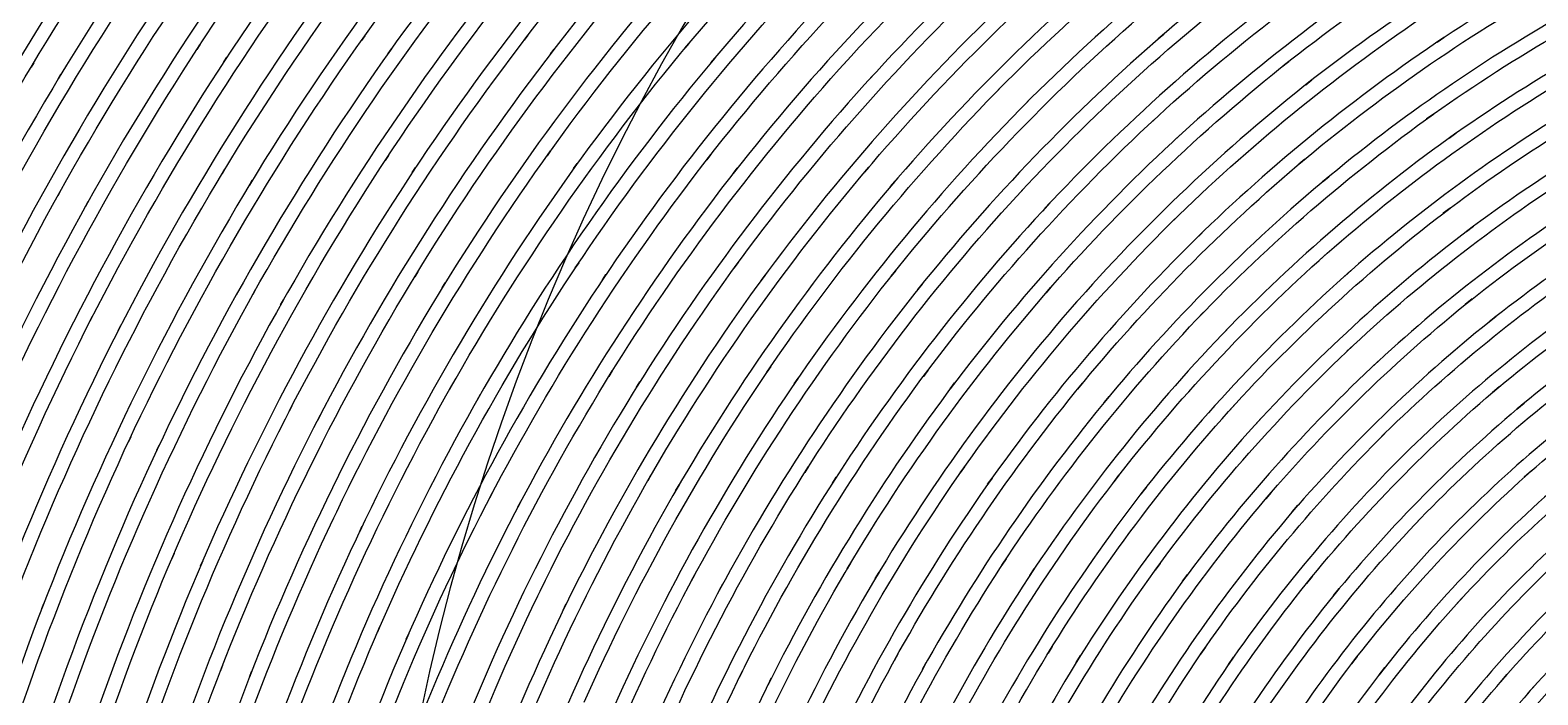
# Model space of a CAD drawing. Extents: x -32 to 185, y 69 to 286.
# Drawn here: x -5.47 to 40.84, y 192.36 to 212.77 of the extents above; entities that cross this region are included whole.
import ezdxf

# ---------------------------------------------------------------- set-up
doc = ezdxf.new("R2010")
doc.units = 0
doc.layers.add('Ebene_1', color=7, linetype='CONTINUOUS')

msp = doc.modelspace()

# ---------------------------------------------------------------- linework, layer by layer
at = {"layer": 'Ebene_1', "color": 7}
for p, q in [((4.809533, 212.602226), (4.709703, 212.461463)), ((9.820693, 212.615717), (9.710042, 212.471899)), ((29.182278, 212.506008), (29.3529, 212.653645)), ((-0.255142, 212.321972), (-0.34492, 212.184517)), ((5.524746, 212.058262), (5.62577, 212.200299)), ((10.51265, 212.044262), (10.625007, 212.189862)), ((14.76733, 212.365754), (14.644334, 212.218117)), ((37.749981, 212.406226), (37.957181, 212.544699)), ((-5.361761, 211.771389), (-5.442503, 211.637244)), ((0.48187, 211.805498), (0.572946, 211.94448)), ((15.433833, 211.767062), (15.558713, 211.916226)), ((19.63791, 211.855644), (19.501397, 211.704953)), ((33.192086, 211.815935), (33.005758, 211.668044)), ((-4.604869, 211.283171), (-4.523135, 211.418334)), ((20.277354, 211.230989), (20.416158, 211.383207)), ((33.714923, 211.099389), (33.903796, 211.248043)), ((24.422478, 211.090989), (24.270539, 210.937243)), ((25.031885, 210.440115), (25.186217, 210.595388)), ((29.109402, 210.075351), (28.940664, 209.91906)), ((37.633908, 210.195242), (37.426963, 210.047097)), ((29.686712, 209.399533), (29.858428, 209.557351)), ((38.118818, 209.457569), (38.328818, 209.606733)), ((5.536381, 208.923278), (5.438837, 208.775387)), ((10.516036, 209.069896), (10.407065, 208.917678)), ((15.439102, 208.951023), (15.317786, 208.795496)), ((0.511779, 208.508623), (0.424775, 208.365059)), ((6.268796, 208.40375), (6.367531, 208.552914)), ((11.22548, 208.521604), (11.335953, 208.675096)), ((16.123983, 208.374986), (16.247386, 208.532295)), ((20.29535, 208.571241), (20.159525, 208.411386)), ((33.688704, 208.814077), (33.50085, 208.65575)), ((1.265183, 208.017604), (1.353689, 208.163204)), ((20.953096, 207.967459), (21.090805, 208.128586)), ((34.230887, 208.114331), (34.422305, 208.274186)), ((-4.545917, 207.82364), (-4.623579, 207.68364)), ((-3.77304, 207.361894), (-3.694283, 207.503167)), ((25.072766, 207.933604), (24.921514, 207.77044)), ((25.701061, 207.302585), (25.855392, 207.467785)), ((29.761574, 207.042949), (29.591842, 206.875967)), ((38.150381, 207.312767), (37.940381, 207.153421)), ((38.654127, 206.590875), (38.867437, 206.751239)), ((30.357363, 206.385966), (30.529538, 206.553966)), ((16.279892, 205.641675), (16.160281, 205.477747)), ((34.350269, 205.903602), (34.160378, 205.734075)), ((6.437531, 205.354038), (6.342774, 205.19902)), ((11.382585, 205.630984), (11.276084, 205.471383)), ((12.109033, 205.106874), (12.217317, 205.268256)), ((16.982082, 205.088547), (17.103882, 205.254511)), ((21.118551, 205.389674), (20.98382, 205.220656)), ((34.910778, 205.22142), (35.104233, 205.39222)), ((1.456194, 204.808037), (1.371863, 204.657346)), ((7.186155, 204.858947), (7.282603, 205.016001)), ((21.793886, 204.807783), (21.930526, 204.978074)), ((25.886803, 204.877783), (25.735577, 204.704437)), ((2.225101, 204.342728), (2.310602, 204.494946)), ((26.532916, 204.267637), (26.686534, 204.44251)), ((38.829255, 204.520655), (38.6162, 204.349601)), ((-3.550007, 203.990946), (-3.62469, 203.844582)), ((30.574592, 204.110837), (30.404098, 203.933164)), ((39.350819, 203.815055), (39.567692, 203.987128)), ((-2.762417, 203.555673), (-2.686639, 203.703309)), ((31.187793, 203.472691), (31.360884, 203.651636)), ((35.170415, 203.092399), (34.978487, 202.911417)), ((17.282675, 202.445599), (17.16454, 202.272253)), ((35.747979, 202.427781), (35.94347, 202.61029)), ((12.413496, 202.307126), (12.30959, 202.139889)), ((13.155751, 201.806944), (13.261845, 201.97698)), ((18.00057, 201.914871), (18.120384, 202.089998)), ((22.101046, 202.319599), (21.967512, 202.140908)), ((22.792494, 201.758835), (22.928218, 201.939307)), ((26.857665, 201.93218), (26.706822, 201.748653)), ((7.50573, 201.902144), (7.413556, 201.739489)), ((8.269466, 201.432252), (8.363139, 201.596689)), ((27.519891, 201.342143), (27.673408, 201.527707)), ((39.664165, 201.827053), (39.447801, 201.644034)), ((2.569929, 201.227343), (2.488792, 201.069779)), ((31.541612, 201.287161), (31.370557, 201.098288)), ((40.202274, 201.137998), (40.422456, 201.322034)), ((3.353453, 200.788252), (3.43588, 200.947343)), ((32.171612, 200.668361), (32.345212, 200.858506)), ((-2.382075, 200.280688), (-2.453373, 200.128469)), ((36.142016, 200.388106), (35.948561, 200.195924)), ((-1.580561, 199.872906), (-1.50827, 200.026651)), ((36.735616, 199.741814), (36.932889, 199.935778)), ((18.439152, 199.369414), (18.323512, 199.187669)), ((23.235149, 199.367632), (23.103116, 199.179268)), ((40.648238, 199.239341), (40.42882, 199.044614)), ((13.601409, 199.105959), (13.499795, 198.929814)), ((14.358276, 198.630468), (14.461697, 198.80865)), ((19.172473, 198.862359), (19.290404, 199.04665)), ((23.942328, 198.829523), (24.076652, 199.019923)), ((27.977463, 199.102905), (27.82723, 198.908686)), ((28.655293, 198.533741), (28.808707, 198.730504)), ((8.733019, 198.574977), (8.64403, 198.404686)), ((9.510962, 198.13054), (9.601555, 198.302613)), ((32.656013, 198.57905), (32.484194, 198.378722)), ((3.845442, 197.773667), (3.767487, 197.608976)), ((33.300777, 197.979595), (33.47565, 198.181704)), ((37.258453, 197.798358), (37.062962, 197.593703)), ((4.642389, 197.361303), (4.721435, 197.527267)), ((37.867072, 197.170648), (38.066381, 197.37683)), ((-1.049884, 196.701012), (-1.117593, 196.542684)), ((-0.235644, 196.32072), (-0.166738, 196.481084)), ((19.742426, 196.421011), (19.628975, 196.229848)), ((24.513554, 196.541666), (24.382896, 196.342866)), ((29.239449, 196.398102), (29.089522, 196.192175)), ((14.938156, 196.034611), (14.83924, 195.849811)), ((20.48995, 195.937629), (20.60559, 196.131338)), ((25.234937, 196.025702), (25.367988, 196.226538)), ((29.931406, 195.849556), (30.084541, 196.057775)), ((33.90965, 195.993375), (33.737323, 195.781084)), ((15.708564, 195.583556), (15.809084, 195.769883)), ((34.568414, 195.413774), (34.744305, 195.628102)), ((-5.111288, 195.007774), (-5.051724, 195.162537)), ((10.111537, 195.379665), (10.02573, 195.201738)), ((10.902512, 194.960937), (10.990025, 195.141156)), ((38.512091, 195.330029), (38.314563, 195.112901)), ((39.1342, 194.720901), (39.336055, 194.940065)), ((5.274377, 194.4549), (5.200102, 194.283337)), ((6.083754, 194.069009), (6.159221, 194.2421)), ((21.184071, 193.606754), (21.072809, 193.405409)), ((25.927886, 193.847809), (25.798908, 193.638318)), ((30.635174, 193.823882), (30.485756, 193.606245)), ((0.438317, 193.259045), (0.374273, 193.093845)), ((21.944424, 193.14679), (22.057697, 193.350427)), ((26.662378, 193.35399), (26.793723, 193.565518)), ((31.34052, 193.296718), (31.492993, 193.516136)), ((35.294888, 193.536754), (35.122051, 193.312754)), ((35.966634, 192.977263), (36.143034, 193.203808)), ((1.263987, 192.905735), (1.329023, 193.072972)), ((16.415234, 193.098936), (16.319372, 192.905226)), ((17.198344, 192.672826), (17.295886, 192.868317)), ((39.895801, 192.98999), (39.695474, 192.759372)), ((40.52962, 192.399444), (40.733766, 192.63159))]:
    msp.add_line(p, q, dxfattribs=at)
for points in [[(76.254232, 248.479688), (47.442859, 248.479688), (21.468439, 231.124136), (10.442804, 204.505898)], [(-10.571293, 210.817352), (-7.929491, 215.590338), (-4.868172, 220.119215), (-1.423761, 224.34951)], [(-5.442503, 211.637244), (-2.760228, 216.093575), (0.314022, 220.302234), (3.743623, 224.212565)], [(-0.645208, 223.878855), (-4.062483, 219.693615), (-7.100715, 215.212338), (-9.723529, 210.488225)], [(4.508154, 223.719), (1.106881, 219.852961), (-1.942882, 215.690884), (-4.604869, 211.283171)], [(-0.34492, 212.184517), (2.361613, 216.32623), (5.432873, 220.217979), (8.831961, 223.813182)], [(9.581573, 223.297218), (6.212019, 219.745542), (3.166619, 215.899611), (0.48187, 211.805498)], [(4.709703, 212.461463), (7.424593, 216.291612), (10.477141, 219.870779), (13.8305, 223.1562)], [(14.56461, 222.618345), (11.241974, 219.375433), (8.216572, 215.84132), (5.524746, 212.058262)], [(9.710042, 212.471899), (12.417365, 215.993539), (15.435615, 219.26496), (18.728316, 222.246454)], [(19.446415, 221.687471), (16.185634, 218.747214), (13.195613, 215.519829), (10.51265, 212.044262)], [(14.644334, 212.218117), (17.328696, 215.436084), (20.297845, 218.405359), (23.515353, 221.090053)], [(24.216856, 220.509943), (21.03226, 217.865722), (18.092537, 214.939465), (15.433833, 211.767062)], [(-9.694689, 206.729094), (-7.279992, 211.478662), (-4.446975, 216.003975), (-1.229568, 220.25107)], [(-4.623579, 207.68364), (-2.159754, 212.119608), (0.695052, 216.327248), (3.906691, 220.255652)], [(0.424775, 208.365059), (2.92152, 212.488954), (5.782275, 216.381721), (8.972547, 219.99627)], [(-0.433018, 219.811215), (-3.625378, 215.609938), (-6.437318, 211.13248), (-8.835113, 206.432293)], [(4.689617, 219.792124), (1.504507, 215.908775), (-1.327695, 211.748735), (-3.77304, 207.361894)], [(19.501397, 211.704953), (22.147781, 214.623828), (25.053064, 217.297322), (28.181507, 219.692342)], [(9.74186, 219.510087), (6.579122, 215.93983), (3.742231, 212.093644), (1.265183, 208.017604)], [(5.438837, 208.775387), (7.95248, 212.590008), (10.80329, 216.171721), (13.956882, 219.476997)], [(28.865293, 219.09136), (25.771163, 216.736049), (22.896705, 214.105064), (20.277354, 211.230989)], [(14.711152, 218.967905), (11.586706, 215.706157), (8.761147, 212.170517), (6.268796, 208.40375)], [(10.407065, 208.917678), (12.921696, 212.425826), (15.747051, 215.700811), (18.848716, 218.702414)], [(37.736745, 218.63445), (34.704596, 216.856449), (31.841212, 214.805065), (29.182278, 212.506008)], [(19.587789, 218.171432), (16.516441, 215.212338), (13.717533, 211.982662), (11.22548, 208.521604)], [(15.317786, 208.795496), (17.817908, 212.00048), (20.602612, 214.973574), (23.637662, 217.677613)], [(24.270539, 210.937243), (26.863927, 213.562373), (29.690886, 215.946193), (32.716085, 218.058922)], [(33.382486, 217.43834), (30.39216, 215.364047), (27.597044, 213.021463), (25.031885, 210.440115)], [(24.360928, 217.124994), (21.357289, 214.462446), (18.60033, 211.533898), (16.123983, 208.374986)], [(33.005758, 211.668044), (35.606197, 213.7291), (38.390672, 215.547066), (41.323803, 217.098522)], [(46.026534, 216.89234), (43.135404, 215.655248), (40.364674, 214.153428), (37.749981, 212.406226)], [(-3.62469, 203.844582), (-1.373743, 208.250513), (1.266481, 212.446699), (4.264149, 216.382739)], [(20.159525, 208.411386), (22.630018, 211.318298), (25.359231, 213.994846), (28.313539, 216.408448)], [(41.926058, 216.415321), (39.031873, 214.899247), (36.283034, 213.119463), (33.714923, 211.099389)], [(-8.635244, 202.75869), (-6.441773, 207.474913), (-3.832298, 211.986226), (-0.837797, 216.238921)], [(-0.025058, 215.829866), (-2.996166, 211.624007), (-5.586372, 207.161312), (-7.764825, 202.495235)], [(5.064377, 215.949502), (2.091464, 212.05979), (-0.527964, 207.911713), (-2.762417, 203.555673)], [(1.371863, 204.657346), (3.664276, 208.754259), (6.31901, 212.637608), (9.304144, 216.260812)], [(6.342774, 205.19902), (8.660321, 208.988441), (11.313884, 212.562263), (14.27089, 215.876957)], [(29.020006, 215.834448), (26.098406, 213.461827), (23.398237, 210.828552), (20.953096, 207.967459)], [(28.940664, 209.91906), (31.466521, 212.256808), (34.201359, 214.358083), (37.110308, 216.197175)], [(-5.16627, 215.44092), (-8.119407, 210.915861), (-10.66405, 206.13702), (-12.769932, 201.160907)], [(10.091352, 215.804157), (7.132263, 212.226517), (4.499505, 208.390513), (2.225101, 204.342728)], [(15.044556, 215.397647), (12.114684, 212.127244), (9.484515, 208.600259), (7.186155, 204.858947)], [(37.758126, 215.556993), (34.885324, 213.755573), (32.183321, 211.694517), (29.686712, 209.399533)], [(11.276084, 205.471383), (13.603191, 208.956369), (16.239826, 212.224226), (19.153789, 215.235756)], [(24.921514, 207.77044), (27.347157, 210.383606), (30.006268, 212.770227), (32.865758, 214.900265)], [(19.912946, 214.733538), (17.027416, 211.765789), (14.415446, 208.54375), (12.109033, 205.106874)], [(37.426963, 210.047097), (39.92431, 211.835789), (42.582531, 213.389536), (45.367006, 214.687974)], [(16.160281, 205.477747), (18.48133, 208.661096), (21.085944, 211.627826), (23.941921, 214.341792)], [(33.555577, 214.305901), (30.729611, 212.215572), (28.100357, 209.87146), (25.701061, 207.302585)], [(33.50085, 208.65575), (35.945252, 210.712734), (38.574454, 212.539863), (41.354857, 214.113719)], [(45.949152, 213.98721), (43.204386, 212.723136), (40.583075, 211.206552), (38.118818, 209.457569)], [(24.685882, 213.817173), (21.85961, 211.146225), (19.281062, 208.22455), (16.982082, 205.088547)], [(20.98382, 205.220656), (23.283487, 208.106695), (25.841163, 210.777643), (28.624874, 213.1999)], [(29.591842, 206.875967), (31.958303, 209.201751), (34.533796, 211.305316), (37.285435, 213.159682)], [(41.983585, 213.454445), (39.240346, 211.917244), (36.644998, 210.12957), (34.230887, 208.114331)], [(-2.453373, 200.128469), (-0.409142, 204.494692), (2.021566, 208.669241), (4.809533, 212.602226)], [(2.488792, 201.069779), (4.582629, 205.130038), (7.036511, 208.994041), (9.820693, 212.615717)], [(29.3529, 212.653645), (26.600243, 210.273133), (24.069983, 207.646985), (21.793886, 204.807783)], [(-7.400799, 198.914286), (-5.422496, 203.587236), (-3.030963, 208.074113), (-0.255142, 212.321972)], [(5.62577, 212.200299), (2.860767, 208.314404), (0.448957, 204.188728), (-1.580561, 199.872906)], [(10.625007, 212.189862), (7.864968, 208.614514), (5.431282, 204.798619), (3.353453, 200.788252)], [(7.413556, 201.739489), (9.5411, 205.494802), (12.002328, 209.051314), (14.76733, 212.365754)], [(37.957181, 212.544699), (35.240415, 210.729534), (32.696231, 208.667714), (30.357363, 206.385966)], [(-12.341684, 197.426212), (-10.445522, 202.405635), (-8.109556, 207.206367), (-5.361761, 211.771389)], [(0.572946, 211.94448), (-2.181518, 207.744222), (-4.555666, 203.306727), (-6.520937, 198.684432)], [(15.558713, 211.916226), (12.819267, 208.647605), (10.379599, 205.138692), (8.269466, 201.432252)], [(12.30959, 202.139889), (14.454825, 205.592293), (16.907602, 208.844368), (19.63791, 211.855644)], [(25.735577, 204.704437), (27.998743, 207.297749), (30.494665, 209.67826), (33.192086, 211.815935)], [(37.940381, 207.153421), (40.290092, 208.936769), (42.800931, 210.497643), (45.440061, 211.815171)], [(-4.523135, 211.418334), (-7.25077, 206.901676), (-9.570801, 202.150835), (-11.45533, 197.222576)], [(20.416158, 211.383207), (17.712424, 208.416477), (15.282302, 205.211238), (13.155751, 201.806944)], [(33.903796, 211.248043), (31.238702, 209.151605), (28.77134, 206.814876), (26.532916, 204.267637)], [(17.16454, 202.272253), (19.312066, 205.425311), (21.741501, 208.377023), (24.422478, 211.090989)], [(34.160378, 205.734075), (36.45358, 207.778331), (38.931582, 209.605969), (41.562057, 211.192552)], [(46.049189, 211.137571), (43.447986, 209.855678), (40.972275, 208.333241), (38.654127, 206.590875)], [(25.186217, 210.595388), (22.533163, 207.925458), (20.12791, 205.020074), (18.00057, 201.914871)], [(42.215731, 210.55797), (39.620637, 209.009314), (37.175217, 207.222658), (34.910778, 205.22142)], [(21.967512, 202.140908), (24.101801, 204.997419), (26.492443, 207.653349), (29.109402, 210.075351)], [(30.404098, 203.933164), (32.616303, 206.238584), (35.036524, 208.334768), (37.633908, 210.195242)], [(29.858428, 209.557351), (27.270513, 207.178621), (24.905224, 204.568255), (22.792494, 201.758835)], [(38.328818, 209.606733), (35.764779, 207.786477), (33.374086, 205.733056), (31.187793, 203.472691)], [(-1.117593, 196.542684), (0.726259, 200.859779), (2.953239, 205.003274), (5.536381, 208.923278)], [(3.767487, 197.608976), (5.669221, 201.623671), (7.927917, 205.45942), (10.516036, 209.069896)], [(8.64403, 198.404686), (10.587512, 202.117235), (12.861827, 205.64702), (15.439102, 208.951023)], [(38.6162, 204.349601), (40.822347, 206.119202), (43.189622, 207.678295), (45.68697, 209.006005)], [(-5.999423, 195.203774), (-4.229516, 199.823524), (-2.050376, 204.276291), (0.511779, 208.508623)], [(6.367531, 208.552914), (3.80557, 204.681019), (1.595584, 200.587161), (-0.235644, 196.32072)], [(11.335953, 208.675096), (8.77031, 205.111965), (6.530003, 201.325343), (4.642389, 197.361303)], [(16.247386, 208.532295), (13.693784, 205.274874), (11.439069, 201.793198), (9.510962, 198.13054)], [(13.499795, 198.929814), (15.469342, 202.341999), (17.743937, 205.569129), (20.29535, 208.571241)], [(26.706822, 201.748653), (28.812704, 204.312437), (31.149866, 206.677675), (33.688704, 208.814077)], [(1.353689, 208.163204), (-1.188892, 203.979491), (-3.352632, 199.576614), (-5.111288, 195.007774)], [(21.090805, 208.128586), (18.564338, 205.172547), (16.310921, 201.993271), (14.358276, 198.630468)], [(34.422305, 208.274186), (31.913757, 206.180293), (29.603068, 203.8596), (27.519891, 201.342143)], [(34.978487, 202.911417), (37.125326, 204.934547), (39.456201, 206.75353), (41.940312, 208.344186)], [(46.321298, 208.352077), (43.860859, 207.06153), (41.52693, 205.542147), (39.350819, 203.815055)], [(-10.866108, 193.591227), (-9.186412, 198.513632), (-7.07129, 203.27669), (-4.545917, 207.82364)], [(-3.694283, 207.503167), (-6.201456, 203.005345), (-8.302655, 198.292686), (-9.972602, 193.421699)], [(18.323512, 199.187669), (20.303317, 202.301526), (22.562512, 205.229056), (25.072766, 207.933604)], [(42.618167, 207.735058), (40.167911, 206.183857), (37.867581, 204.406873), (35.747979, 202.427781)], [(25.855392, 207.467785), (23.371077, 204.808292), (21.134078, 201.927598), (19.172473, 198.862359)], [(23.103116, 199.179268), (25.077831, 201.998107), (27.306811, 204.630364), (29.761574, 207.042949)], [(31.370557, 201.098288), (33.43365, 203.374945), (35.703434, 205.455347), (38.150381, 207.312767)], [(38.867437, 206.751239), (36.452053, 204.93531), (34.210269, 202.898945), (32.171612, 200.668361)], [(30.529538, 206.553966), (28.102343, 204.185928), (25.897264, 201.600253), (23.942328, 198.829523)], [(39.447801, 201.644034), (41.515221, 203.391491), (43.743259, 204.939892), (46.10188, 206.268875)], [(10.02573, 195.201738), (11.791844, 198.862868), (13.885177, 202.357271), (16.279892, 205.641675)], [(27.82723, 198.908686), (29.781759, 201.435816), (31.96543, 203.777636), (34.350269, 205.903602)], [(46.761408, 205.639638), (44.437915, 204.349601), (42.241694, 202.841926), (40.202274, 201.137998)], [(0.374273, 193.093845), (2.024748, 197.353667), (4.05405, 201.456689), (6.437531, 205.354038)], [(5.200102, 194.283337), (6.916296, 198.243559), (8.98558, 202.041635), (11.382585, 205.630984)], [(12.217317, 205.268256), (9.840879, 201.726762), (7.787917, 197.978576), (6.083754, 194.069009)], [(17.103882, 205.254511), (14.730752, 202.017453), (12.65511, 198.571922), (10.902512, 194.960937)], [(14.83924, 195.849811), (16.639336, 199.213123), (18.741145, 202.406399), (21.118551, 205.389674)], [(35.104233, 205.39222), (32.747904, 203.309781), (30.588847, 201.013525), (28.655293, 198.533741)], [(35.948561, 200.195924), (37.953872, 202.189526), (40.141947, 203.9912), (42.483767, 205.576765)], [(-4.43972, 191.632498), (-2.871184, 196.191411), (-0.897946, 200.600906), (1.456194, 204.808037)], [(7.282603, 205.016001), (4.918212, 201.167525), (2.903821, 197.114394), (1.263987, 192.905735)], [(21.930526, 204.978074), (19.57636, 202.04138), (17.493769, 198.896977), (15.708564, 195.583556)], [(19.628975, 196.229848), (21.447475, 199.296869), (23.542208, 202.191562), (25.886803, 204.877783)], [(43.184786, 204.994365), (40.875293, 203.449527), (38.716236, 201.690871), (36.735616, 199.741814)], [(2.310602, 204.494946), (-0.025745, 200.337197), (-1.985442, 195.978356), (-3.544839, 191.471116)], [(10.442804, 204.505898), (-0.582831, 177.887661), (5.511628, 147.248744), (25.884346, 126.876026)], [(26.686534, 204.44251), (24.366299, 201.802362), (22.292057, 198.955523), (20.48995, 195.937629)], [(32.484194, 198.378722), (34.403723, 200.61847), (36.528162, 202.674944), (38.829255, 204.520655)], [(-9.230066, 189.899551), (-7.759658, 194.756283), (-5.858711, 199.471996), (-3.550007, 203.990946)], [(24.382896, 196.342866), (26.204399, 199.116396), (28.277063, 201.716834), (30.574592, 204.110837)], [(39.567692, 203.987128), (37.296381, 202.183926), (35.19816, 200.17276), (33.300777, 197.979595)], [(-2.686639, 203.703309), (-4.97895, 199.23425), (-6.867959, 194.569446), (-8.33068, 189.764642)], [(31.360884, 203.651636), (29.089217, 201.303198), (27.03852, 198.750104), (25.234937, 196.025702)], [(40.42882, 199.044614), (42.362858, 200.761779), (44.456242, 202.291344), (46.679953, 203.612436)], [(29.089522, 196.192175), (30.898884, 198.675268), (32.93474, 200.98527), (35.170415, 203.092399)], [(37.062962, 197.593703), (38.932855, 199.550905), (40.983729, 201.32738), (43.187586, 202.899454)], [(11.550433, 192.136753), (13.146103, 195.738829), (15.064742, 199.18945), (17.282675, 202.445599)], [(35.94347, 202.61029), (33.734523, 200.547706), (31.721575, 198.28454), (29.931406, 195.849556)], [(6.777986, 191.098461), (8.315895, 194.996319), (10.20213, 198.747814), (12.413496, 202.307126)], [(13.261845, 201.97698), (11.068883, 198.466286), (9.196954, 194.764937), (7.669095, 190.917734)], [(18.120384, 202.089998), (15.922739, 198.882214), (14.020112, 195.481738), (12.436048, 191.930571)], [(16.319372, 192.905226), (17.957017, 196.212284), (19.892353, 199.36356), (22.101046, 202.319599)], [(22.928218, 201.939307), (20.740907, 199.030868), (18.82288, 195.929229), (17.198344, 192.672826)], [(21.072809, 193.405409), (22.736698, 196.418211), (24.673256, 199.272432), (26.857665, 201.93218)], [(43.910241, 202.344035), (41.737185, 200.813961), (39.713801, 199.081777), (37.867072, 197.170648)], [(2.013599, 189.789078), (3.477842, 193.982973), (5.316039, 198.036867), (7.50573, 201.902144)], [(8.363139, 201.596689), (6.190642, 197.781049), (4.365471, 193.777554), (2.909887, 189.635332)], [(27.673408, 201.527707), (25.511653, 198.91505), (23.593906, 196.109447), (21.944424, 193.14679)], [(33.737323, 195.781084), (35.519652, 197.977304), (37.503835, 200.001451), (39.664165, 201.827053)], [(-2.730395, 188.209113), (-1.355848, 192.697772), (0.418132, 197.05483), (2.569929, 201.227343)], [(25.798908, 193.638318), (27.473742, 196.359157), (29.39625, 198.919632), (31.541612, 201.287161)], [(40.422456, 201.322034), (38.290381, 199.540469), (36.33038, 197.56214), (34.568414, 195.413774)], [(3.43588, 200.947343), (1.299878, 196.824975), (-0.462444, 192.51908), (-1.82994, 188.082095)], [(32.345212, 200.858506), (30.223829, 198.537559), (28.321303, 196.025193), (26.662378, 193.35399)], [(-7.442163, 186.358566), (-6.173405, 191.140716), (-4.479888, 195.79992), (-2.382075, 200.280688)], [(30.485756, 193.606245), (32.156594, 196.037666), (34.050159, 198.308213), (36.142016, 200.388106)], [(38.314563, 195.112901), (40.055401, 197.026066), (41.974421, 198.76945), (44.045151, 200.319379)], [(-1.50827, 200.026651), (-3.591778, 195.596283), (-5.275241, 190.988497), (-6.538322, 186.258275)], [(36.932889, 199.935778), (34.866233, 197.901704), (32.993795, 195.679011), (31.34052, 193.296718)], [(44.788933, 199.792215), (42.746967, 198.285559), (40.853402, 196.58723), (39.1342, 194.720901)], [(13.20974, 189.216605), (14.642145, 192.75199), (16.392554, 196.150429), (18.439152, 199.369414)], [(17.931868, 190.103187), (19.413986, 193.346099), (21.189238, 196.44723), (23.235149, 199.367632)], [(35.122051, 193.312754), (36.773544, 195.457556), (38.623836, 197.441994), (40.648238, 199.239341)], [(8.492296, 188.060458), (9.859282, 191.888571), (11.569422, 195.585338), (13.601409, 199.105959)], [(14.461697, 198.80865), (12.446306, 195.33741), (10.748614, 191.691043), (9.389773, 187.914349)], [(19.290404, 199.04665), (17.261878, 195.876538), (15.525317, 192.528499), (14.102533, 189.044023)], [(24.076652, 199.019923), (22.050137, 196.147884), (20.290183, 193.096645), (18.818985, 189.904133)], [(22.647021, 190.721479), (24.163248, 193.672682), (25.947665, 196.478284), (27.977463, 199.102905)], [(28.808707, 198.730504), (26.799502, 196.153484), (25.031504, 193.397009), (23.527597, 190.495951)], [(41.425875, 198.76385), (39.427692, 197.011557), (37.599799, 195.073956), (35.966634, 192.977263)], [(3.791649, 186.633984), (5.077204, 190.754315), (6.731155, 194.750937), (8.733019, 198.574977)], [(9.601555, 198.302613), (7.614902, 194.528719), (5.972092, 190.583515), (4.693099, 186.514857)], [(27.342804, 191.071734), (28.87802, 193.733009), (30.656811, 196.246138), (32.656013, 198.57905)], [(-0.880357, 184.938455), (0.307964, 189.349478), (1.889609, 193.645191), (3.845442, 197.773667)], [(33.47565, 198.181704), (31.498339, 195.896138), (29.737723, 193.431881), (28.216405, 190.820752)], [(32.007939, 191.156752), (33.546668, 193.529881), (35.304815, 195.753593), (37.258453, 197.798358)], [(39.695474, 192.759372), (41.313621, 194.621882), (43.106641, 196.325302), (45.050097, 197.845449)], [(4.721435, 197.527267), (2.779631, 193.449445), (1.207401, 189.20515), (0.024273, 184.84631)], [(38.066381, 197.37683), (36.135652, 195.378647), (34.397105, 193.203554), (32.873649, 190.880061)], [(45.813479, 197.34654), (43.897514, 195.870938), (42.127912, 194.214355), (40.52962, 192.399444)], [(-5.51179, 182.974126), (-4.436742, 187.673549), (-2.943373, 192.267589), (-1.049884, 196.701012)], [(-0.166738, 196.481084), (-2.047983, 192.098316), (-3.533308, 187.555949), (-4.604768, 182.908199)], [(14.994436, 186.446384), (16.271339, 189.908205), (17.86057, 193.247081), (19.742426, 196.421011)], [(19.667742, 187.448276), (21.00202, 190.620933), (22.624163, 193.665045), (24.513554, 196.541666)], [(24.342423, 188.18264), (25.718472, 191.065879), (27.357899, 193.815991), (29.239449, 196.398102)], [(36.630234, 190.97857), (38.158018, 193.066099), (39.880783, 195.003956), (41.775112, 196.765412)], [(10.334163, 185.174674), (11.537986, 188.926168), (13.07898, 192.56108), (14.938156, 196.034611)], [(20.60559, 196.131338), (18.739847, 193.00679), (17.162351, 189.718823), (15.89311, 186.308166)], [(25.367988, 196.226538), (23.495982, 193.39879), (21.887075, 190.405078), (20.561834, 187.283585)], [(30.084541, 196.057775), (28.221572, 193.524281), (26.596654, 190.823806), (25.230966, 187.990967)], [(29.006082, 188.648713), (30.408781, 191.244061), (32.050448, 193.702972), (33.90965, 195.993375)], [(42.570567, 196.319957), (40.70042, 194.604573), (38.998273, 192.714826), (37.487035, 190.67617)], [(15.809084, 195.769883), (13.964722, 192.346753), (12.434266, 188.763259), (11.236705, 185.063692)], [(34.744305, 195.628102), (32.905213, 193.385554), (31.279429, 190.976024), (29.888439, 188.431331)], [(-5.051724, 195.162537), (-6.856021, 190.475079), (-8.238407, 185.63591), (-9.182237, 180.702815)], [(5.699051, 183.634672), (6.813982, 187.674312), (8.290848, 191.605261), (10.111537, 195.379665)], [(10.990025, 195.141156), (9.182547, 191.417152), (7.714633, 187.537876), (6.604378, 183.550163)], [(33.647214, 188.84955), (35.061469, 191.15777), (36.690307, 193.327772), (38.512091, 195.330029)], [(39.336055, 194.940065), (37.535399, 192.985154), (35.923616, 190.864279), (34.522596, 188.60595)], [(1.100925, 181.826634), (2.11114, 186.152384), (3.50797, 190.37886), (5.274377, 194.4549)], [(6.159221, 194.2421), (4.404844, 190.217224), (3.015582, 186.042929), (2.008533, 181.769361)], [(38.253727, 188.785659), (39.664674, 190.809552), (41.26653, 192.693699), (43.03715, 194.411628)], [(16.895689, 183.831181), (18.024726, 187.21333), (19.460237, 190.485515), (21.184071, 193.606754)], [(21.518264, 184.946855), (22.712338, 188.04264), (24.188525, 191.022097), (25.927886, 193.847809)], [(26.15041, 185.794492), (27.393993, 188.603659), (28.895431, 191.291661), (30.635174, 193.823882)], [(43.849659, 193.997227), (42.101185, 192.326389), (40.517656, 190.490606), (39.121219, 188.516095)], [(-3.448188, 179.751323), (-2.558577, 184.360891), (-1.257797, 188.881623), (0.438317, 193.259045)], [(22.057697, 193.350427), (20.348067, 190.279078), (18.922407, 187.058057), (17.798919, 183.727581)], [(26.793723, 193.565518), (25.069889, 190.789697), (23.604953, 187.860894), (22.41793, 184.816528)], [(31.492993, 193.516136), (29.769617, 191.033297), (28.280729, 188.395695), (27.045495, 185.637183)], [(30.780011, 186.375111), (32.05783, 188.898168), (33.569323, 191.295988), (35.294888, 193.536754)], [(36.143034, 193.203808), (34.435796, 191.011661), (32.938049, 188.663731), (31.669903, 186.191584)], [(1.329023, 193.072972), (-0.356655, 188.746713), (-1.65135, 184.278164), (-2.539384, 179.720778)], [(12.29447, 182.447471), (13.342969, 186.11522), (14.722301, 189.680387), (16.415234, 193.098936)], [(17.295886, 192.868317), (15.615782, 189.500423), (14.244926, 185.986674), (13.2005, 182.370853)], [(35.394924, 186.688966), (36.692089, 188.927186), (38.199254, 191.037115), (39.895801, 192.98999)], [(40.733766, 192.63159), (39.056819, 190.727333), (37.564926, 188.667041), (36.279216, 186.479475)]]:
    msp.add_open_spline(points, degree=3, dxfattribs=at)

doc.saveas('drawing.dxf')
